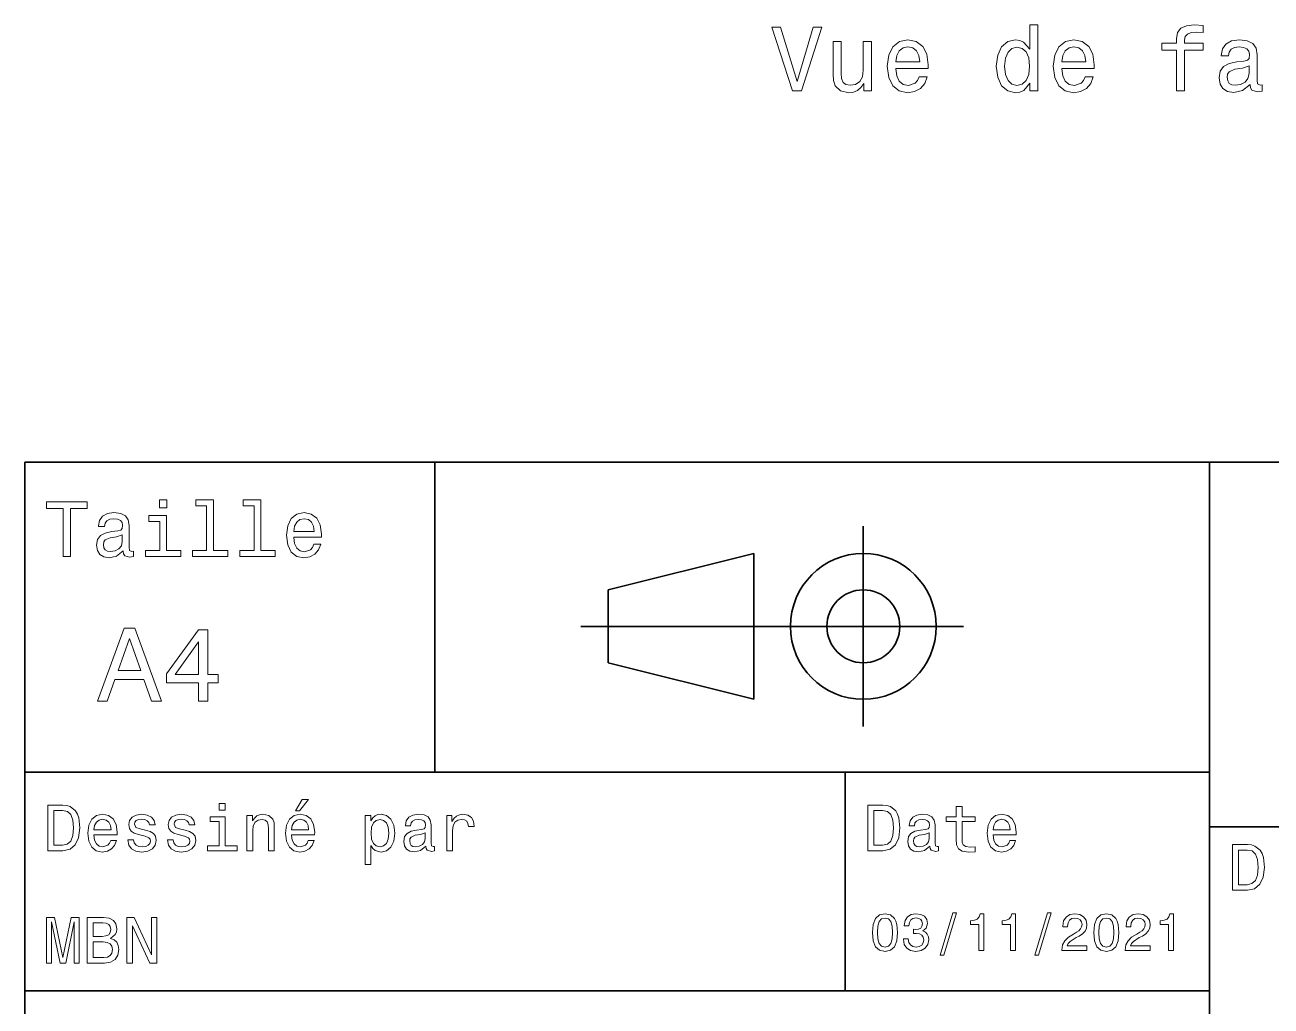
# Model space of a CAD drawing. Extents: x 0 to 297, y 0 to 210.
# Drawn here: x 97 to 165.4, y 40.2 to 94 of the extents above; entities that cross this region are included whole.
import ezdxf

# ---------------------------------------------------------------- set-up
doc = ezdxf.new("R2010")
doc.units = 0

msp = doc.modelspace()

# ---------------------------------------------------------------- linework, layer by layer
at = {"color": 7, "lineweight": 35}
for p, q in [((97, 10), (97, 70)), ((97, 70), (287, 70)), ((162, 10), (162, 70)), ((127.5, 61), (148.5, 61)), ((97, 53), (162, 53)), ((162, 50), (287, 50)), ((97, 41), (162, 41))]:
    msp.add_line(p, q, dxfattribs=at)
at = {"color": 7, "lineweight": 35, "ltscale": 0.425}
msp.add_line((119.5, 53), (119.5, 70), dxfattribs=at)
at = {"color": 7, "lineweight": 35, "ltscale": 0.275}
msp.add_line((143, 55.5), (143, 66.5), dxfattribs=at)
at = {"color": 7, "lineweight": 35, "ltscale": 0.206155}
for p, q in [((129, 63), (137, 65)), ((137, 57), (129, 59))]:
    msp.add_line(p, q, dxfattribs=at)
at = {"color": 7, "lineweight": 35, "ltscale": 0.2}
msp.add_line((137, 65), (137, 57), dxfattribs=at)
at = {"color": 7, "lineweight": 35, "ltscale": 0.1}
msp.add_line((129, 59), (129, 63), dxfattribs=at)
at = {"color": 7, "lineweight": 35, "ltscale": 0.3}
msp.add_line((142, 41), (142, 53), dxfattribs=at)
at = {"color": 7, "lineweight": 13}
for points in [[(140.243118, 93.879288), (139.365585, 90.898743), (138.46286, 93.879288), (137.983749, 93.879288), (139.113434, 90.374245), (139.617752, 90.374245), (140.722214, 93.879288)], [(152.130005, 90.792831), (152.130005, 90.374245), (152.573807, 90.374245), (152.573807, 93.995285), (152.13504, 93.995285), (152.13504, 92.668915), (151.79715, 93.0522), (151.590378, 93.142975), (151.353348, 93.178276), (150.924667, 93.077415), (150.591812, 92.794991), (150.374954, 92.341103), (150.299316, 91.730873), (150.374954, 91.120644), (150.591812, 90.661705), (150.924667, 90.374245), (151.353348, 90.278427), (151.590378, 90.313728), (151.802185, 90.404503)], [(160.189087, 92.613441), (160.189087, 90.374245), (160.632889, 90.374245), (160.632889, 92.613441), (161.641525, 92.613441), (161.641525, 92.991676), (160.632889, 92.991676), (160.632889, 93.158104), (160.668182, 93.359833), (160.78418, 93.496002), (160.980865, 93.576691), (161.26329, 93.606956), (161.641525, 93.586784), (161.641525, 93.970062), (161.162415, 93.995285), (160.728699, 93.94989), (160.426117, 93.813728), (160.244553, 93.576691), (160.189087, 93.2388), (160.189087, 92.991676), (159.377121, 92.991676), (159.377121, 92.613441)], [(143.445557, 93.082458), (143.001755, 93.082458), (143.001755, 91.519058), (142.951324, 91.155945), (142.805069, 90.8937), (142.578125, 90.732315), (142.280579, 90.681885), (142.043549, 90.722229), (141.892242, 90.843262), (141.806519, 91.050034), (141.786346, 91.342545), (141.786346, 93.082458), (141.342529, 93.082458), (141.342529, 91.3022), (141.357666, 90.94413), (141.453491, 90.646576), (141.746002, 90.374245), (142.215012, 90.278427), (142.467178, 90.313728), (142.684036, 90.404503), (142.870636, 90.560844), (143.021927, 90.787788), (143.021927, 90.374245), (143.445557, 90.374245)], [(144.782013, 91.599747), (146.557236, 91.599747), (146.562271, 91.806519), (146.481583, 92.38649), (146.259689, 92.820213), (145.906662, 93.082458), (145.437637, 93.178276), (144.978699, 93.077415), (144.625671, 92.794991), (144.398727, 92.33606), (144.318039, 91.730873), (144.393692, 91.110558), (144.620636, 90.656662), (144.968613, 90.374245), (145.422516, 90.278427), (145.815887, 90.343987), (146.138641, 90.515457), (146.375671, 90.787788), (146.511841, 91.150902), (146.07309, 91.150902), (145.9823, 90.949173), (145.851181, 90.797874), (145.477982, 90.676842), (145.190521, 90.732315), (144.973663, 90.908829), (144.832443, 91.196289), (144.782013, 91.584618)], [(153.890091, 91.599747), (155.665298, 91.599747), (155.670349, 91.806519), (155.589661, 92.38649), (155.367752, 92.820213), (155.014725, 93.082458), (154.545715, 93.178276), (154.086777, 93.077415), (153.733749, 92.794991), (153.506805, 92.33606), (153.426117, 91.730873), (153.501755, 91.110558), (153.728699, 90.656662), (154.076691, 90.374245), (154.530579, 90.278427), (154.92395, 90.343987), (155.246719, 90.515457), (155.483749, 90.787788), (155.619919, 91.150902), (155.181152, 91.150902), (155.090378, 90.949173), (154.959259, 90.797874), (154.58606, 90.676842), (154.298584, 90.732315), (154.081726, 90.908829), (153.940521, 91.196289), (153.890091, 91.584618)], [(164.218613, 90.727272), (164.218613, 90.712143), (164.243835, 90.540672), (164.319489, 90.419632), (164.637207, 90.323814), (164.884323, 90.364159), (164.884323, 90.7071), (164.778412, 90.691971), (164.637207, 90.75753), (164.611984, 90.959259), (164.611984, 92.361275), (164.551468, 92.719345), (164.374954, 92.971504), (164.067322, 93.122803), (163.633606, 93.178276), (163.209976, 93.11776), (162.897293, 92.946289), (162.700607, 92.679001), (162.63504, 92.325974), (162.63504, 92.295715), (163.033463, 92.295715), (163.068756, 92.50753), (163.179718, 92.658829), (163.361267, 92.749603), (163.618469, 92.784904), (163.865601, 92.759689), (164.042099, 92.684044), (164.14801, 92.552917), (164.183319, 92.371361), (164.163147, 92.159546), (164.082458, 92.053642), (163.880722, 92.003204), (163.502472, 91.96286), (163.068756, 91.872086), (162.761124, 91.710701), (162.579575, 91.458542), (162.524094, 91.085342), (162.574524, 90.752487), (162.730865, 90.505371), (162.983032, 90.34903), (163.331009, 90.293556), (163.800034, 90.39946)], [(144.782013, 91.972946), (144.837494, 92.32093), (144.973663, 92.578133), (145.180435, 92.734474), (145.452774, 92.789948), (145.720062, 92.734474), (145.926834, 92.578133), (146.052917, 92.32093), (146.098297, 91.972946)], [(151.428986, 92.779861), (151.721497, 92.709259), (151.943405, 92.512573), (152.074524, 92.184761), (152.124954, 91.730873), (152.074524, 91.271942), (151.943405, 90.94413), (151.721497, 90.742401), (151.428986, 90.676842), (151.151611, 90.742401), (150.939804, 90.94413), (150.798584, 91.276985), (150.753204, 91.730873), (150.798584, 92.179718), (150.939804, 92.50753), (151.151611, 92.709259)], [(153.890091, 91.972946), (153.945557, 92.32093), (154.081726, 92.578133), (154.288498, 92.734474), (154.560837, 92.789948), (154.828125, 92.734474), (155.034897, 92.578133), (155.16098, 92.32093), (155.206375, 91.972946)], [(164.168182, 91.322372), (164.107666, 91.060127), (163.946289, 90.858391), (163.704208, 90.727272), (163.406662, 90.681885), (163.215012, 90.7071), (163.078842, 90.787788), (162.993118, 90.929001), (162.967896, 91.125687), (162.988068, 91.3022), (163.068756, 91.428276), (163.391525, 91.569489), (163.800034, 91.630005), (164.168182, 91.751045)], [(99.102303, 64.837173), (99.5, 64.837173), (99.5, 67.47406), (100.407784, 67.47406), (100.407784, 67.837173), (98.190201, 67.837173), (98.190201, 67.47406), (99.102303, 67.47406)], [(104.786743, 67.940918), (104.384727, 67.940918), (104.384727, 67.508644), (104.786743, 67.508644)], [(106.969742, 67.621033), (106.969742, 65.157059), (106.187317, 65.157059), (106.187317, 64.837173), (108.128242, 64.837173), (108.128242, 65.157059), (107.350143, 65.157059), (107.350143, 67.940918), (106.373199, 67.940918), (106.373199, 67.621033)], [(109.572044, 67.621033), (109.572044, 65.157059), (108.789627, 65.157059), (108.789627, 64.837173), (110.730545, 64.837173), (110.730545, 65.157059), (109.952454, 65.157059), (109.952454, 67.940918), (108.975502, 67.940918), (108.975502, 67.621033)], [(102.387611, 65.139771), (102.387611, 65.126801), (102.409225, 64.979828), (102.47406, 64.876076), (102.746399, 64.793945), (102.958214, 64.828529), (102.958214, 65.122475), (102.867432, 65.109505), (102.746399, 65.165703), (102.724785, 65.338615), (102.724785, 66.540344), (102.672913, 66.84726), (102.521614, 67.0634), (102.257927, 67.193085), (101.886169, 67.240631), (101.523056, 67.188759), (101.255043, 67.041786), (101.086456, 66.812675), (101.030258, 66.510086), (101.030258, 66.484146), (101.371758, 66.484146), (101.402016, 66.665703), (101.497116, 66.795387), (101.65274, 66.873199), (101.873199, 66.903458), (102.085014, 66.881844), (102.236313, 66.817001), (102.327087, 66.704605), (102.357346, 66.548988), (102.340057, 66.367432), (102.270897, 66.276657), (102.097984, 66.233429), (101.773773, 66.198845), (101.402016, 66.121033), (101.138329, 65.982704), (100.982712, 65.766571), (100.935158, 65.446686), (100.978386, 65.161385), (101.112389, 64.949562), (101.328529, 64.815559), (101.626801, 64.768013), (102.028816, 64.858788)], [(104.773773, 65.157059), (104.773773, 67.080688), (103.796829, 67.080688), (103.796829, 66.756485), (104.393372, 66.756485), (104.393372, 65.157059), (103.615273, 65.157059), (103.615273, 64.837173), (105.560516, 64.837173), (105.560516, 65.157059)], [(111.750717, 65.887604), (113.272339, 65.887604), (113.276657, 66.064842), (113.207497, 66.561958), (113.017288, 66.933716), (112.714699, 67.158501), (112.312683, 67.240631), (111.919312, 67.154175), (111.616714, 66.912102), (111.422188, 66.51873), (111.353027, 66), (111.41787, 65.4683), (111.612396, 65.079247), (111.91066, 64.837173), (112.299713, 64.755043), (112.636887, 64.811234), (112.913544, 64.958214), (113.116714, 65.191643), (113.233429, 65.502876), (112.857346, 65.502876), (112.779541, 65.329971), (112.667145, 65.200287), (112.34726, 65.096542), (112.100868, 65.144089), (111.914986, 65.295387), (111.793945, 65.541786), (111.750717, 65.874634)], [(111.750717, 66.207489), (111.798271, 66.50576), (111.914986, 66.726219), (112.092216, 66.860229), (112.325653, 66.907776), (112.554756, 66.860229), (112.731987, 66.726219), (112.840057, 66.50576), (112.878967, 66.207489)], [(102.344383, 65.649857), (102.292511, 65.425072), (102.154182, 65.252159), (101.946686, 65.139771), (101.691643, 65.100861), (101.527374, 65.122475), (101.41066, 65.191643), (101.337173, 65.312675), (101.315559, 65.481262), (101.332855, 65.632561), (101.402016, 65.740631), (101.678673, 65.861671), (102.028816, 65.913544), (102.344383, 66.017288)], [(100.982712, 56.9049), (101.51297, 56.9049), (101.933716, 58.080692), (103.530258, 58.080692), (103.951012, 56.9049), (104.492798, 56.9049), (103.028816, 60.910664), (102.440926, 60.910664)], [(102.118156, 58.570606), (102.734871, 60.334293), (103.351585, 58.570606)], [(106.521614, 56.9049), (107.040344, 56.9049), (107.040344, 57.896255), (107.610954, 57.896255), (107.610954, 58.357349), (107.040344, 58.357349), (107.040344, 60.818443), (106.515854, 60.818443), (104.763687, 58.403458), (104.763687, 57.896255), (106.521614, 57.896255)], [(105.247841, 58.357349), (106.521614, 60.149857), (106.521614, 58.357349)], [(111.84726, 50.88797), (112.059799, 50.88797), (112.560516, 51.500362), (112.207489, 51.500362)], [(99.080688, 51.190563), (98.248558, 51.190563), (98.248558, 48.690563), (99.080688, 48.690563), (99.473343, 48.769814), (99.765129, 49.011169), (99.945244, 49.40382), (100.010086, 49.940563), (99.952446, 50.488113), (99.880402, 50.70425), (99.779541, 50.877163), (99.487755, 51.111313), (99.296829, 51.168949)], [(99.055473, 50.891571), (99.329254, 50.837536), (99.516571, 50.671829), (99.628242, 50.376442), (99.664268, 49.940563), (99.624641, 49.519093), (99.51297, 49.223705), (99.322044, 49.047192), (99.055473, 48.989555), (98.583572, 48.989555), (98.583572, 50.891571)], [(100.784584, 49.565922), (102.052597, 49.565922), (102.056198, 49.713619), (101.998558, 50.127884), (101.840057, 50.437683), (101.587898, 50.625), (101.252884, 50.693443), (100.925072, 50.621399), (100.672913, 50.41967), (100.510803, 50.091862), (100.453171, 49.659584), (100.507202, 49.216499), (100.669312, 48.892292), (100.91787, 48.690563), (101.242073, 48.62212), (101.523056, 48.668949), (101.753601, 48.791428), (101.922913, 48.98595), (102.020172, 49.245319), (101.706772, 49.245319), (101.64193, 49.101227), (101.548271, 48.993156), (101.2817, 48.9067), (101.07637, 48.946327), (100.921471, 49.072407), (100.820602, 49.27774), (100.784584, 49.555115)], [(103.623199, 49.818085), (103.317001, 49.890129), (103.090057, 49.972984), (103.014412, 50.142292), (103.036026, 50.261169), (103.111671, 50.347622), (103.234146, 50.401657), (103.41066, 50.423271), (103.579971, 50.401657), (103.713257, 50.336815), (103.799713, 50.239555), (103.835732, 50.109871), (104.145531, 50.109871), (104.145531, 50.117077), (104.091499, 50.351227), (103.943802, 50.534943), (103.713257, 50.650219), (103.41066, 50.693443), (103.104469, 50.650219), (102.881126, 50.531342), (102.740631, 50.354828), (102.697403, 50.131485), (102.729828, 49.915348), (102.830688, 49.76405), (102.996399, 49.655983), (103.237755, 49.580334), (103.590775, 49.493877), (103.806915, 49.40382), (103.864555, 49.331772), (103.886169, 49.223705), (103.853745, 49.09042), (103.767288, 48.989555), (103.626801, 48.924713), (103.439484, 48.903099), (103.241356, 48.924713), (103.09726, 49.000362), (103, 49.122841), (102.960373, 49.292149), (102.654175, 49.292149), (102.704613, 49.003963), (102.852303, 48.795029), (103.086456, 48.668949), (103.41066, 48.62212), (103.749283, 48.668949), (103.997841, 48.795029), (104.149139, 48.996758), (104.203171, 49.259727), (104.163544, 49.486671), (104.051872, 49.641571), (103.868156, 49.742435)], [(105.791786, 49.818085), (105.485588, 49.890129), (105.258644, 49.972984), (105.182999, 50.142292), (105.204613, 50.261169), (105.280258, 50.347622), (105.40274, 50.401657), (105.579254, 50.423271), (105.748558, 50.401657), (105.881844, 50.336815), (105.9683, 50.239555), (106.004326, 50.109871), (106.314117, 50.109871), (106.314117, 50.117077), (106.260086, 50.351227), (106.112396, 50.534943), (105.881844, 50.650219), (105.579254, 50.693443), (105.273056, 50.650219), (105.049713, 50.531342), (104.909225, 50.354828), (104.865997, 50.131485), (104.898415, 49.915348), (104.999283, 49.76405), (105.164986, 49.655983), (105.406342, 49.580334), (105.759369, 49.493877), (105.975502, 49.40382), (106.033142, 49.331772), (106.054756, 49.223705), (106.022339, 49.09042), (105.935883, 48.989555), (105.795387, 48.924713), (105.60807, 48.903099), (105.409943, 48.924713), (105.265854, 49.000362), (105.168587, 49.122841), (105.12896, 49.292149), (104.822769, 49.292149), (104.873199, 49.003963), (105.020897, 48.795029), (105.255043, 48.668949), (105.579254, 48.62212), (105.91787, 48.668949), (106.166428, 48.795029), (106.317726, 48.996758), (106.371758, 49.259727), (106.33213, 49.486671), (106.220459, 49.641571), (106.036743, 49.742435)], [(107.992798, 51.27702), (107.657784, 51.27702), (107.657784, 50.916786), (107.992798, 50.916786)], [(109.181557, 48.690563), (109.498558, 48.690563), (109.498558, 49.807278), (109.530983, 50.063042), (109.635445, 50.250362), (109.797546, 50.365635), (110.013687, 50.408863), (110.1866, 50.372841), (110.29467, 50.275578), (110.348701, 50.113472), (110.366714, 49.897335), (110.366714, 48.690563), (110.683716, 48.690563), (110.683716, 49.962177), (110.669312, 50.217941), (110.604469, 50.430477), (110.39193, 50.625), (110.060516, 50.693443), (109.876801, 50.668228), (109.721901, 50.599785), (109.588615, 50.484512), (109.484146, 50.329613), (109.484146, 50.625), (109.181557, 50.625)], [(111.627518, 49.565922), (112.895531, 49.565922), (112.899132, 49.713619), (112.841499, 50.127884), (112.682999, 50.437683), (112.430832, 50.625), (112.095825, 50.693443), (111.768013, 50.621399), (111.515854, 50.41967), (111.353745, 50.091862), (111.296112, 49.659584), (111.350143, 49.216499), (111.512245, 48.892292), (111.760803, 48.690563), (112.085014, 48.62212), (112.365997, 48.668949), (112.596542, 48.791428), (112.765854, 48.98595), (112.863113, 49.245319), (112.549713, 49.245319), (112.484871, 49.101227), (112.391212, 48.993156), (112.124641, 48.9067), (111.919312, 48.946327), (111.764412, 49.072407), (111.663544, 49.27774), (111.627518, 49.555115)], [(115.986313, 50.326012), (115.986313, 50.625), (115.669312, 50.625), (115.669312, 47.941284), (115.986313, 47.941284), (115.986313, 48.98595), (116.097984, 48.816643), (116.22406, 48.704971), (116.541069, 48.62212), (116.843658, 48.690563), (117.081413, 48.895893), (117.236313, 49.2201), (117.293945, 49.659584), (117.236313, 50.095463), (117.081413, 50.41967), (116.843658, 50.621399), (116.541069, 50.693443), (116.368156, 50.671829), (116.220459, 50.603386), (116.094383, 50.488113)], [(119.005043, 48.942726), (119.005043, 48.931919), (119.023056, 48.809441), (119.077087, 48.722984), (119.304031, 48.654541), (119.480545, 48.683357), (119.480545, 48.928314), (119.4049, 48.917507), (119.304031, 48.96434), (119.286026, 49.108429), (119.286026, 50.109871), (119.242798, 50.365635), (119.116714, 50.54575), (118.896973, 50.65382), (118.587173, 50.693443), (118.284584, 50.650219), (118.061241, 50.52774), (117.920746, 50.336815), (117.873917, 50.084656), (117.873917, 50.063042), (118.158501, 50.063042), (118.183716, 50.21434), (118.26297, 50.322407), (118.392654, 50.387249), (118.57637, 50.412464), (118.752884, 50.394455), (118.878967, 50.34042), (118.954613, 50.246758), (118.979828, 50.117077), (118.965416, 49.965778), (118.907784, 49.890129), (118.763687, 49.854107), (118.493515, 49.825291), (118.183716, 49.760448), (117.963974, 49.645176), (117.834297, 49.465057), (117.79467, 49.19849), (117.830688, 48.960735), (117.942368, 48.784222), (118.122482, 48.67255), (118.37104, 48.632927), (118.706055, 48.708576)], [(120.143372, 48.690563), (120.460373, 48.690563), (120.460373, 49.796471), (120.492798, 50.063042), (120.590057, 50.253963), (120.748558, 50.369236), (120.961098, 50.408863), (121.119598, 50.383648), (121.238472, 50.3116), (121.310516, 50.189121), (121.335739, 50.023415), (121.656342, 50.023415), (121.613113, 50.315205), (121.49424, 50.524136), (121.296112, 50.650219), (121.02594, 50.693443), (120.842224, 50.664627), (120.683716, 50.592579), (120.543228, 50.4701), (120.431557, 50.304398), (120.431557, 50.625), (120.143372, 50.625)], [(144.080688, 51.190563), (143.248566, 51.190563), (143.248566, 48.690563), (144.080688, 48.690563), (144.473343, 48.769814), (144.765137, 49.011169), (144.945251, 49.40382), (145.010086, 49.940563), (144.952454, 50.488113), (144.880402, 50.70425), (144.779541, 50.877163), (144.487747, 51.111313), (144.296829, 51.168949)], [(144.055481, 50.891571), (144.329254, 50.837536), (144.516571, 50.671829), (144.628235, 50.376442), (144.664261, 49.940563), (144.624634, 49.519093), (144.51297, 49.223705), (144.322052, 49.047192), (144.055481, 48.989555), (143.583572, 48.989555), (143.583572, 50.891571)], [(146.656342, 48.942726), (146.656342, 48.931919), (146.674347, 48.809441), (146.728394, 48.722984), (146.955338, 48.654541), (147.131851, 48.683357), (147.131851, 48.928314), (147.056198, 48.917507), (146.955338, 48.96434), (146.937317, 49.108429), (146.937317, 50.109871), (146.894089, 50.365635), (146.768005, 50.54575), (146.548264, 50.65382), (146.23848, 50.693443), (145.935883, 50.650219), (145.71254, 50.52774), (145.572052, 50.336815), (145.525223, 50.084656), (145.525223, 50.063042), (145.809799, 50.063042), (145.835022, 50.21434), (145.914261, 50.322407), (146.043945, 50.387249), (146.227661, 50.412464), (146.404175, 50.394455), (146.530258, 50.34042), (146.605911, 50.246758), (146.631119, 50.117077), (146.616714, 49.965778), (146.559082, 49.890129), (146.414978, 49.854107), (146.144806, 49.825291), (145.835022, 49.760448), (145.61528, 49.645176), (145.485596, 49.465057), (145.445969, 49.19849), (145.481995, 48.960735), (145.593658, 48.784222), (145.773773, 48.67255), (146.022339, 48.632927), (146.357346, 48.708576)], [(148.100861, 50.289986), (148.100861, 49.320965), (148.122482, 49.007565), (148.223343, 48.791428), (148.425079, 48.665348), (148.767288, 48.62212), (149.141937, 48.640129), (149.141937, 48.913906), (148.868149, 48.892292), (148.619598, 48.921112), (148.486313, 49.011169), (148.42868, 49.162464), (148.417862, 49.375), (148.417862, 50.289986), (149.141937, 50.289986), (149.141937, 50.560158), (148.417862, 50.560158), (148.417862, 51.125721), (148.100861, 51.125721), (148.100861, 50.560158), (147.553314, 50.560158), (147.553314, 50.289986)], [(150.121765, 49.565922), (151.389771, 49.565922), (151.393372, 49.713619), (151.335739, 50.127884), (151.177231, 50.437683), (150.925079, 50.625), (150.590057, 50.693443), (150.262253, 50.621399), (150.010086, 50.41967), (149.847977, 50.091862), (149.790344, 49.659584), (149.844376, 49.216499), (150.006485, 48.892292), (150.255051, 48.690563), (150.579254, 48.62212), (150.860229, 48.668949), (151.090775, 48.791428), (151.260086, 48.98595), (151.357346, 49.245319), (151.043945, 49.245319), (150.979111, 49.101227), (150.885452, 48.993156), (150.618881, 48.9067), (150.413544, 48.946327), (150.258652, 49.072407), (150.157776, 49.27774), (150.121765, 49.555115)], [(100.784584, 49.832493), (100.824211, 50.081055), (100.921471, 50.264771), (101.069168, 50.376442), (101.263687, 50.416069), (101.454613, 50.376442), (101.602303, 50.264771), (101.69236, 50.081055), (101.724785, 49.832493)], [(107.981987, 48.957134), (107.981987, 50.560158), (107.16787, 50.560158), (107.16787, 50.289986), (107.664986, 50.289986), (107.664986, 48.957134), (107.016571, 48.957134), (107.016571, 48.690563), (108.637611, 48.690563), (108.637611, 48.957134)], [(111.627518, 49.832493), (111.667145, 50.081055), (111.764412, 50.264771), (111.912102, 50.376442), (112.106628, 50.416069), (112.297546, 50.376442), (112.445244, 50.264771), (112.535301, 50.081055), (112.567726, 49.832493)], [(116.48703, 48.9067), (116.274498, 48.953533), (116.119598, 49.097622), (116.022339, 49.331772), (115.989914, 49.659584), (116.022339, 49.983791), (116.119598, 50.217941), (116.274498, 50.358429), (116.48703, 50.408863), (116.681557, 50.358429), (116.836456, 50.21434), (116.933716, 49.98019), (116.969742, 49.659584), (116.933716, 49.335377), (116.836456, 49.097622), (116.681557, 48.953533)], [(150.121765, 49.832493), (150.161377, 50.081055), (150.258652, 50.264771), (150.406342, 50.376442), (150.600861, 50.416069), (150.791794, 50.376442), (150.939484, 50.264771), (151.029541, 50.081055), (151.061966, 49.832493)], [(118.969025, 49.367798), (118.925797, 49.180477), (118.810516, 49.036385), (118.637611, 48.942726), (118.425072, 48.910305), (118.288185, 48.928314), (118.190926, 48.98595), (118.129684, 49.086815), (118.111671, 49.227306), (118.126083, 49.353386), (118.183716, 49.443443), (118.414268, 49.544312), (118.706055, 49.587536), (118.969025, 49.673992)], [(146.620316, 49.367798), (146.577087, 49.180477), (146.461823, 49.036385), (146.28891, 48.942726), (146.07637, 48.910305), (145.939484, 48.928314), (145.842224, 48.98595), (145.780975, 49.086815), (145.76297, 49.227306), (145.777374, 49.353386), (145.835022, 49.443443), (146.065567, 49.544312), (146.357346, 49.587536), (146.620316, 49.673992)], [(164.080688, 49.030979), (163.248566, 49.030979), (163.248566, 46.530979), (164.080688, 46.530979), (164.473343, 46.610229), (164.765137, 46.851585), (164.945251, 47.244236), (165.010086, 47.780979), (164.952454, 48.328529), (164.880402, 48.544666), (164.779541, 48.717579), (164.487747, 48.951729), (164.296829, 49.009365)], [(164.055481, 48.731987), (164.329254, 48.677952), (164.516571, 48.512245), (164.628235, 48.216858), (164.664261, 47.780979), (164.624634, 47.359509), (164.51297, 47.064121), (164.322052, 46.887608), (164.055481, 46.829971), (163.583572, 46.829971), (163.583572, 48.731987)], [(143.498566, 44.201729), (143.541794, 43.749279), (143.677231, 43.426514), (143.893372, 43.230549), (144.193085, 43.167149), (144.489914, 43.230549), (144.706055, 43.426514), (144.838623, 43.749279), (144.884735, 44.201729), (144.838623, 44.651299), (144.783859, 44.829971), (144.706055, 44.976948), (144.489914, 45.172913), (144.193085, 45.239193), (143.893372, 45.172913), (143.677231, 44.974064), (143.541794, 44.651299)], [(145.201736, 43.853027), (145.201736, 43.832855), (145.247849, 43.556198), (145.383286, 43.348705), (145.596542, 43.216141), (145.878967, 43.167149), (146.17868, 43.216141), (146.403458, 43.342941), (146.547562, 43.54467), (146.599426, 43.804035), (146.57637, 43.974064), (146.51297, 44.112392), (146.409225, 44.219021), (146.270905, 44.296829), (146.458221, 44.45245), (146.524506, 44.700291), (146.481277, 44.925072), (146.357361, 45.0951), (146.155624, 45.201729), (145.878967, 45.239193), (145.619598, 45.193085), (145.420761, 45.066284), (145.291077, 44.864555), (145.247849, 44.596542), (145.247849, 44.57637), (145.504333, 44.57637), (145.52739, 44.760807), (145.60231, 44.893372), (145.723343, 44.974064), (145.893372, 45.002884), (146.043228, 44.979828), (146.15274, 44.919308), (146.219025, 44.821327), (146.244965, 44.688763), (146.219025, 44.54755), (146.149857, 44.45245), (146.028824, 44.394814), (145.864563, 44.377522), (145.752167, 44.380405), (145.752167, 44.15274), (145.893372, 44.158501), (146.074936, 44.132565), (146.210373, 44.0634), (146.291077, 43.951008), (146.319885, 43.804035), (146.288193, 43.63689), (146.20462, 43.51297), (146.072052, 43.435158), (145.896255, 43.409222), (145.714706, 43.438042), (145.582138, 43.524498), (145.498566, 43.662827), (145.466858, 43.853027)], [(147.213257, 42.956772), (147.412109, 42.956772), (148.109512, 45.279541), (147.907791, 45.279541)], [(149.345825, 43.224785), (149.608078, 43.224785), (149.608078, 45.239193), (149.412109, 45.239193), (149.360229, 45.0634), (149.256485, 44.945248), (149.097992, 44.876083), (148.878967, 44.853027), (148.878967, 44.648415), (149.345825, 44.648415)], [(151.080688, 43.224785), (151.342941, 43.224785), (151.342941, 45.239193), (151.146973, 45.239193), (151.095108, 45.0634), (150.991364, 44.945248), (150.832855, 44.876083), (150.613831, 44.853027), (150.613831, 44.648415), (151.080688, 44.648415)], [(152.417877, 42.956772), (152.616714, 42.956772), (153.314133, 45.279541), (153.112396, 45.279541)], [(153.899139, 43.224785), (155.273773, 43.224785), (155.273773, 43.472622), (154.187317, 43.472622), (154.247849, 43.60807), (154.351593, 43.720463), (154.671478, 43.925072), (154.841507, 44.011528), (155.031708, 44.135448), (155.167145, 44.279541), (155.244965, 44.44957), (155.273773, 44.642651), (155.224792, 44.884727), (155.08934, 45.074928), (154.881851, 45.195965), (154.613831, 45.239193), (154.337173, 45.190201), (154.126801, 45.054756), (153.991364, 44.838619), (153.945251, 44.553314), (153.945251, 44.51297), (154.207504, 44.51297), (154.207504, 44.536022), (154.233429, 44.731991), (154.311249, 44.876083), (154.435165, 44.9683), (154.599426, 45), (154.766571, 44.971184), (154.890488, 44.899136), (154.971191, 44.786743), (155, 44.645535), (154.979828, 44.51297), (154.925079, 44.400578), (154.832855, 44.302593), (154.706055, 44.216141), (154.536026, 44.12392), (154.253601, 43.945248), (154.054764, 43.755043), (153.9366, 43.524498), (153.899139, 43.233429)], [(155.642654, 44.201729), (155.685883, 43.749279), (155.821335, 43.426514), (156.037476, 43.230549), (156.337173, 43.167149), (156.634003, 43.230549), (156.850143, 43.426514), (156.982712, 43.749279), (157.028824, 44.201729), (156.982712, 44.651299), (156.927963, 44.829971), (156.850143, 44.976948), (156.634003, 45.172913), (156.337173, 45.239193), (156.037476, 45.172913), (155.821335, 44.974064), (155.685883, 44.651299)], [(157.368881, 43.224785), (158.743515, 43.224785), (158.743515, 43.472622), (157.657059, 43.472622), (157.71759, 43.60807), (157.821335, 43.720463), (158.14122, 43.925072), (158.311249, 44.011528), (158.50145, 44.135448), (158.636887, 44.279541), (158.714706, 44.44957), (158.743515, 44.642651), (158.694534, 44.884727), (158.559082, 45.074928), (158.351593, 45.195965), (158.083572, 45.239193), (157.806915, 45.190201), (157.596542, 45.054756), (157.461105, 44.838619), (157.414993, 44.553314), (157.414993, 44.51297), (157.677231, 44.51297), (157.677231, 44.536022), (157.703171, 44.731991), (157.780991, 44.876083), (157.904907, 44.9683), (158.069168, 45), (158.236313, 44.971184), (158.360229, 44.899136), (158.440918, 44.786743), (158.469742, 44.645535), (158.44957, 44.51297), (158.394821, 44.400578), (158.302597, 44.302593), (158.175797, 44.216141), (158.005768, 44.12392), (157.723343, 43.945248), (157.524506, 43.755043), (157.406342, 43.524498), (157.368881, 43.233429)], [(159.755051, 43.224785), (160.017288, 43.224785), (160.017288, 45.239193), (159.821335, 45.239193), (159.769455, 45.0634), (159.66571, 44.945248), (159.507202, 44.876083), (159.288193, 44.853027), (159.288193, 44.648415), (159.755051, 44.648415)], [(98.183716, 42.530979), (98.461098, 42.530979), (98.461098, 44.80043), (98.929398, 42.530979), (99.239197, 42.530979), (99.703888, 44.80043), (99.703888, 42.530979), (99.984871, 42.530979), (99.984871, 45.030979), (99.545387, 45.030979), (99.084297, 42.826366), (98.626801, 45.030979), (98.183716, 45.030979)], [(101.703171, 43.881844), (101.95533, 44.090778), (102.020172, 44.231266), (102.041786, 44.404179), (101.994957, 44.674351), (101.854469, 44.868874), (101.627518, 44.987751), (101.310516, 45.030979), (100.420746, 45.030979), (100.420746, 42.530979), (101.360954, 42.530979), (101.695969, 42.581413), (101.944527, 42.729107), (102.099426, 42.963257), (102.153458, 43.280258), (102.12104, 43.492794), (102.034584, 43.669308), (101.894089, 43.798992)], [(101.242073, 43.993515), (100.752159, 43.993515), (100.752159, 44.731987), (101.270897, 44.731987), (101.465416, 44.710373), (101.602303, 44.645531), (101.685158, 44.533859), (101.713974, 44.368156), (101.681557, 44.20245), (101.5951, 44.087173), (101.447403, 44.015129)], [(102.600143, 42.530979), (102.899139, 42.530979), (102.899139, 44.580692), (103.857346, 42.530979), (104.242798, 42.530979), (104.242798, 45.030979), (103.940201, 45.030979), (103.940201, 42.981266), (102.992798, 45.030979), (102.600143, 45.030979)], [(143.775223, 44.201729), (143.798279, 44.550434), (143.870316, 44.801155), (144, 44.948128), (144.193085, 45), (144.383286, 44.948128), (144.51297, 44.801155), (144.585022, 44.550434), (144.608078, 44.201729), (144.585022, 43.850143), (144.51297, 43.599426), (144.383286, 43.45245), (144.193085, 43.403458), (144, 43.45245), (143.870316, 43.599426), (143.798279, 43.850143)], [(155.919312, 44.201729), (155.942368, 44.550434), (156.01442, 44.801155), (156.144104, 44.948128), (156.337173, 45), (156.527374, 44.948128), (156.657059, 44.801155), (156.729111, 44.550434), (156.752167, 44.201729), (156.729111, 43.850143), (156.657059, 43.599426), (156.527374, 43.45245), (156.337173, 43.403458), (156.144104, 43.45245), (156.01442, 43.599426), (155.942368, 43.850143)], [(101.321327, 42.829971), (100.752159, 42.829971), (100.752159, 43.690922), (101.288902, 43.690922), (101.515854, 43.665707), (101.677956, 43.590057), (101.775215, 43.460373), (101.80764, 43.273052), (101.775215, 43.074928), (101.685158, 42.938038), (101.533859, 42.855186)]]:
    msp.add_lwpolyline(points, close=True, dxfattribs=at)
at = {"color": 7, "lineweight": 35}
for radius in [4, 2]:
    msp.add_circle((143, 61), radius, dxfattribs=at)

doc.saveas('drawing.dxf')
